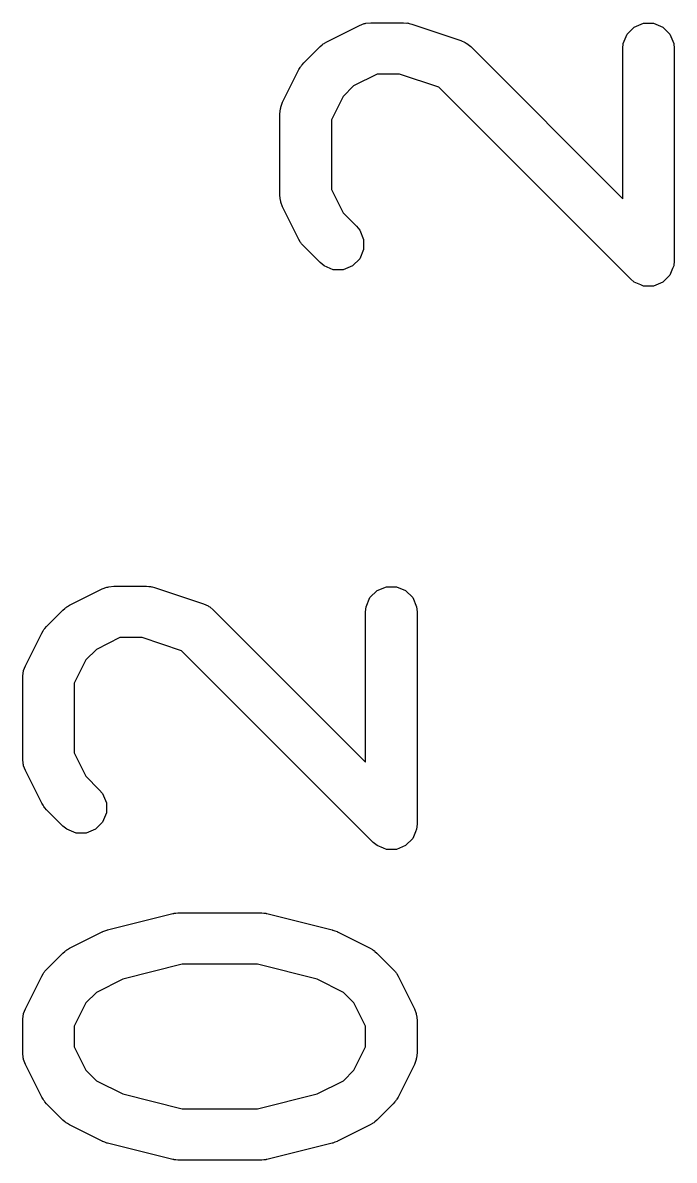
# Model space of a CAD drawing. Header units: millimetres. Extents: x 129 to 276, y -185 to -58.
# Drawn here: x 176.73 to 178.63, y -75.385 to -72.068 of the extents above; entities that cross this region are included whole.
import ezdxf

# ---------------------------------------------------------------- set-up
doc = ezdxf.new("R2010")
doc.units = ezdxf.units.MM
doc.layers.add('F.Fab', color=9, linetype='CONTINUOUS', true_color=0xafafaf)

msp = doc.modelspace()

# ---------------------------------------------------------------- linework, layer by layer
at = {"layer": 'F.Fab', "linetype": 'CONTINUOUS'}
for p, q in [((177.711754, -72.075775), (177.725485, -72.07052)), ((177.725485, -72.07052), (177.728174, -72.070328)), ((177.728174, -72.070328), (177.730663, -72.069298)), ((177.730663, -72.069298), (177.745295, -72.067857)), ((177.745295, -72.067857), (177.840533, -72.067857)), ((177.840533, -72.067857), (177.847938, -72.068586)), ((177.847938, -72.068586), (177.849913, -72.068446)), ((177.849913, -72.068446), (177.85251, -72.069036)), ((177.85251, -72.069036), (177.855165, -72.069298)), ((177.855165, -72.069298), (177.856996, -72.070056)), ((177.856996, -72.070056), (177.86425, -72.071706)), ((178.513151, -72.080497), (178.540187, -72.069298)), ((178.540187, -72.069298), (178.569451, -72.069298)), ((178.569451, -72.069298), (178.596487, -72.080497)), ((177.616516, -72.123394), (177.711754, -72.075775)), ((177.86425, -72.071706), (178.007107, -72.119325)), ((178.48126, -72.128225), (178.492459, -72.101189)), ((178.492459, -72.101189), (178.513151, -72.080497)), ((178.596487, -72.080497), (178.617179, -72.101189)), ((178.617179, -72.101189), (178.628378, -72.128225)), ((177.549405, -72.185062), (177.597024, -72.137443)), ((177.597024, -72.137443), (177.602773, -72.132724)), ((177.602773, -72.132724), (177.604073, -72.131226)), ((177.604073, -72.131226), (177.606332, -72.129804)), ((177.606332, -72.129804), (177.608389, -72.128116)), ((177.608389, -72.128116), (177.610216, -72.127358)), ((177.610216, -72.127358), (177.616516, -72.123394)), ((178.007107, -72.119325), (178.020532, -72.125319)), ((178.020532, -72.125319), (178.022567, -72.127084)), ((178.022567, -72.127084), (178.025058, -72.128116)), ((178.025058, -72.128116), (178.036423, -72.137443)), ((178.036423, -72.137443), (178.479819, -72.580838)), ((178.479819, -72.142857), (178.48126, -72.128225)), ((178.628378, -72.128225), (178.629819, -72.142857)), ((178.479819, -72.580838), (178.479819, -72.142857)), ((178.629819, -72.142857), (178.629819, -72.761904)), ((177.535356, -72.204554), (177.53932, -72.198254)), ((177.53932, -72.198254), (177.540078, -72.196427)), ((177.540078, -72.196427), (177.541766, -72.19437)), ((177.541766, -72.19437), (177.543188, -72.192111)), ((177.543188, -72.192111), (177.544686, -72.190811)), ((177.544686, -72.190811), (177.549405, -72.185062)), ((177.487737, -72.299792), (177.535356, -72.204554)), ((177.763, -72.217857), (177.694484, -72.252115)), ((177.828363, -72.217857), (177.763, -72.217857)), ((177.942876, -72.256028), (177.828363, -72.217857)), ((177.694484, -72.252115), (177.664077, -72.282522)), ((178.501786, -72.814937), (177.942876, -72.256028)), ((177.482482, -72.313524), (177.487737, -72.299792)), ((177.664077, -72.282522), (177.629819, -72.351038)), ((177.479819, -72.333333), (177.48126, -72.318701)), ((177.479819, -72.571428), (177.479819, -72.333333)), ((177.48126, -72.318701), (177.482291, -72.316211)), ((177.482291, -72.316211), (177.482482, -72.313524)), ((177.629819, -72.351038), (177.629819, -72.553723)), ((177.629819, -72.553723), (177.664077, -72.622239)), ((177.48126, -72.58606), (177.479819, -72.571428)), ((177.482291, -72.588549), (177.48126, -72.58606)), ((177.482482, -72.591237), (177.482291, -72.588549)), ((177.487737, -72.604969), (177.482482, -72.591237)), ((177.535356, -72.700207), (177.487737, -72.604969)), ((177.664077, -72.622239), (177.70309, -72.661252)), ((177.70309, -72.661252), (177.712417, -72.672617)), ((177.53932, -72.706506), (177.535356, -72.700207)), ((177.712417, -72.672617), (177.723616, -72.699653)), ((177.723616, -72.699653), (177.723616, -72.728916)), ((177.540078, -72.708334), (177.53932, -72.706506)), ((177.541766, -72.71039), (177.540078, -72.708334)), ((177.543188, -72.71265), (177.541766, -72.71039)), ((177.544686, -72.713949), (177.543188, -72.71265)), ((177.549405, -72.719699), (177.544686, -72.713949)), ((177.597024, -72.767318), (177.549405, -72.719699)), ((177.723616, -72.728916), (177.712417, -72.755952)), ((177.608389, -72.776645), (177.597024, -72.767318)), ((177.712417, -72.755952), (177.691724, -72.776645)), ((178.629819, -72.761904), (178.628378, -72.776536)), ((177.635425, -72.787844), (177.608389, -72.776645)), ((177.664688, -72.787844), (177.635425, -72.787844)), ((177.691724, -72.776645), (177.664688, -72.787844)), ((178.625098, -72.784454), (178.61718, -72.803572)), ((178.628378, -72.776536), (178.625098, -72.784454)), ((178.513151, -72.824265), (178.501786, -72.814937)), ((178.532268, -72.832183), (178.513151, -72.824265)), ((178.540187, -72.835463), (178.532268, -72.832183)), ((178.596487, -72.824264), (178.569451, -72.835463)), ((178.61718, -72.803572), (178.596487, -72.824264)), ((178.540188, -72.835463), (178.540187, -72.835463)), ((178.569451, -72.835463), (178.540188, -72.835463)), ((176.866516, -73.766251), (176.961754, -73.718632)), ((176.961754, -73.718632), (176.975485, -73.713377)), ((176.975485, -73.713377), (176.978174, -73.713185)), ((176.978174, -73.713185), (176.980663, -73.712155)), ((176.980663, -73.712155), (176.995295, -73.710714)), ((176.995295, -73.710714), (177.090533, -73.710714)), ((177.090533, -73.710714), (177.097938, -73.711443)), ((177.097938, -73.711443), (177.099913, -73.711303)), ((177.099913, -73.711303), (177.10251, -73.711893)), ((177.10251, -73.711893), (177.105165, -73.712155)), ((177.105165, -73.712155), (177.106996, -73.712913)), ((177.106996, -73.712913), (177.11425, -73.714563)), ((177.11425, -73.714563), (177.257107, -73.762182)), ((177.742459, -73.744046), (177.763151, -73.723354)), ((177.763151, -73.723354), (177.790187, -73.712155)), ((177.790187, -73.712155), (177.819451, -73.712155)), ((177.819451, -73.712155), (177.846487, -73.723354)), ((177.846487, -73.723354), (177.867179, -73.744046)), ((177.257107, -73.762182), (177.270532, -73.768176)), ((177.73126, -73.771082), (177.742459, -73.744046)), ((177.867179, -73.744046), (177.878378, -73.771082)), ((176.799405, -73.827919), (176.847024, -73.7803)), ((176.847024, -73.7803), (176.852773, -73.775581)), ((176.852773, -73.775581), (176.854073, -73.774083)), ((176.854073, -73.774083), (176.856332, -73.772661)), ((176.856332, -73.772661), (176.858389, -73.770973)), ((176.858389, -73.770973), (176.860216, -73.770215)), ((176.860216, -73.770215), (176.866516, -73.766251)), ((177.270532, -73.768176), (177.272567, -73.769941)), ((177.272567, -73.769941), (177.275058, -73.770973)), ((177.275058, -73.770973), (177.286423, -73.7803)), ((177.286423, -73.7803), (177.729819, -74.223695)), ((177.729819, -73.785714), (177.73126, -73.771082)), ((177.729819, -74.223695), (177.729819, -73.785714)), ((177.878378, -73.771082), (177.879819, -73.785714)), ((177.879819, -73.785714), (177.879819, -74.404761)), ((176.794686, -73.833668), (176.799405, -73.827919)), ((176.737737, -73.942649), (176.785356, -73.847411)), ((176.785356, -73.847411), (176.78932, -73.841111)), ((176.78932, -73.841111), (176.790078, -73.839284)), ((176.790078, -73.839284), (176.791766, -73.837227)), ((176.791766, -73.837227), (176.793188, -73.834968)), ((176.793188, -73.834968), (176.794686, -73.833668)), ((177.013, -73.860714), (176.944484, -73.894972)), ((177.078363, -73.860714), (177.013, -73.860714)), ((177.192876, -73.898885), (177.078363, -73.860714)), ((176.944484, -73.894972), (176.914077, -73.925379)), ((176.914077, -73.925379), (176.879819, -73.993895)), ((177.751786, -74.457794), (177.192876, -73.898885)), ((176.729819, -73.97619), (176.73126, -73.961558)), ((176.73126, -73.961558), (176.732291, -73.959068)), ((176.732291, -73.959068), (176.732482, -73.956381)), ((176.732482, -73.956381), (176.737737, -73.942649)), ((176.729819, -74.214285), (176.729819, -73.97619)), ((176.879819, -73.993895), (176.879819, -74.19658)), ((176.73126, -74.228917), (176.729819, -74.214285)), ((176.879819, -74.19658), (176.914077, -74.265096)), ((176.732291, -74.231406), (176.73126, -74.228917)), ((176.732482, -74.234094), (176.732291, -74.231406)), ((176.737737, -74.247826), (176.732482, -74.234094)), ((176.785356, -74.343064), (176.737737, -74.247826)), ((176.914077, -74.265096), (176.95309, -74.304109)), ((176.95309, -74.304109), (176.962417, -74.315474)), ((176.962417, -74.315474), (176.973616, -74.34251)), ((176.78932, -74.349363), (176.785356, -74.343064)), ((176.790078, -74.351191), (176.78932, -74.349363)), ((176.791766, -74.353247), (176.790078, -74.351191)), ((176.793188, -74.355507), (176.791766, -74.353247)), ((176.794686, -74.356806), (176.793188, -74.355507)), ((176.799405, -74.362556), (176.794686, -74.356806)), ((176.973616, -74.34251), (176.973616, -74.371773)), ((176.847024, -74.410175), (176.799405, -74.362556)), ((176.973616, -74.371773), (176.962417, -74.398809)), ((176.858389, -74.419502), (176.847024, -74.410175)), ((176.885425, -74.430701), (176.858389, -74.419502)), ((176.941724, -74.419502), (176.914688, -74.430701)), ((176.962417, -74.398809), (176.941724, -74.419502)), ((177.878378, -74.419393), (177.875098, -74.427311)), ((177.879819, -74.404761), (177.878378, -74.419393)), ((176.914688, -74.430701), (176.885425, -74.430701)), ((177.763151, -74.467122), (177.751786, -74.457794)), ((177.86718, -74.446429), (177.846487, -74.467121)), ((177.875098, -74.427311), (177.86718, -74.446429)), ((177.782268, -74.47504), (177.763151, -74.467122)), ((177.790187, -74.47832), (177.782268, -74.47504)), ((177.790188, -74.47832), (177.790187, -74.47832)), ((177.819451, -74.47832), (177.790188, -74.47832)), ((177.846487, -74.467121), (177.819451, -74.47832)), ((176.977105, -74.712953), (177.167581, -74.665334)), ((177.167581, -74.665334), (177.170117, -74.664958)), ((177.170117, -74.664958), (177.171139, -74.664536)), ((177.171139, -74.664536), (177.176651, -74.663993)), ((177.176651, -74.663993), (177.182125, -74.663184)), ((177.182125, -74.663184), (177.183217, -74.663346)), ((177.183217, -74.663346), (177.185771, -74.663095)), ((177.185771, -74.663095), (177.423866, -74.663095)), ((177.423866, -74.663095), (177.426419, -74.663346)), ((177.426419, -74.663346), (177.427512, -74.663184)), ((177.427512, -74.663184), (177.432985, -74.663993)), ((177.432985, -74.663993), (177.438498, -74.664536)), ((177.438498, -74.664536), (177.439519, -74.664958)), ((177.439519, -74.664958), (177.442056, -74.665334)), ((177.442056, -74.665334), (177.632532, -74.712953)), ((176.866516, -74.766251), (176.961754, -74.718632)), ((176.961754, -74.718632), (176.962823, -74.718222)), ((176.962823, -74.718222), (176.963259, -74.7179)), ((176.963259, -74.7179), (176.969395, -74.715707)), ((176.969395, -74.715707), (176.975485, -74.713377)), ((176.975485, -74.713377), (176.976025, -74.713338)), ((176.976025, -74.713338), (176.977105, -74.712953)), ((177.632532, -74.712953), (177.633611, -74.713338)), ((177.633611, -74.713338), (177.634151, -74.713377)), ((177.634151, -74.713377), (177.640232, -74.715704)), ((177.640232, -74.715704), (177.646378, -74.7179)), ((177.646378, -74.7179), (177.646813, -74.718222)), ((177.646813, -74.718222), (177.647883, -74.718632)), ((177.647883, -74.718632), (177.743121, -74.766251)), ((176.799405, -74.827919), (176.847024, -74.7803)), ((176.847024, -74.7803), (176.852773, -74.775581)), ((176.852773, -74.775581), (176.854073, -74.774083)), ((176.854073, -74.774083), (176.856332, -74.772661)), ((176.856332, -74.772661), (176.858389, -74.770973)), ((176.858389, -74.770973), (176.860216, -74.770215)), ((176.860216, -74.770215), (176.866516, -74.766251)), ((177.743121, -74.766251), (177.749417, -74.770214)), ((177.749417, -74.770214), (177.751247, -74.770972)), ((177.751247, -74.770972), (177.753305, -74.772661)), ((177.753305, -74.772661), (177.755564, -74.774083)), ((177.755564, -74.774083), (177.756863, -74.775581)), ((177.756863, -74.775581), (177.762612, -74.780299)), ((177.762612, -74.780299), (177.810232, -74.827918)), ((177.195005, -74.813095), (177.021471, -74.856478)), ((177.414632, -74.813095), (177.195005, -74.813095)), ((177.588166, -74.856478), (177.414632, -74.813095)), ((176.737737, -74.942649), (176.785356, -74.847411)), ((176.785356, -74.847411), (176.78932, -74.841111)), ((176.78932, -74.841111), (176.790078, -74.839284)), ((176.790078, -74.839284), (176.791766, -74.837227)), ((176.791766, -74.837227), (176.793188, -74.834968)), ((176.793188, -74.834968), (176.794686, -74.833668)), ((176.794686, -74.833668), (176.799405, -74.827919)), ((177.021471, -74.856478), (176.944484, -74.894972)), ((177.665153, -74.894972), (177.588166, -74.856478)), ((177.810232, -74.827918), (177.81495, -74.833667)), ((177.81495, -74.833667), (177.81645, -74.834968)), ((177.81645, -74.834968), (177.817872, -74.837227)), ((177.817872, -74.837227), (177.81956, -74.839284)), ((177.81956, -74.839284), (177.820317, -74.841111)), ((177.820317, -74.841111), (177.824282, -74.847411)), ((177.824282, -74.847411), (177.871901, -74.942649)), ((176.944484, -74.894972), (176.914077, -74.925379)), ((177.695561, -74.925379), (177.665153, -74.894972)), ((176.732291, -74.959068), (176.732482, -74.956381)), ((176.732482, -74.956381), (176.737737, -74.942649)), ((176.914077, -74.925379), (176.879819, -74.993895)), ((177.729819, -74.993895), (177.695561, -74.925379)), ((177.871901, -74.942649), (177.877156, -74.95638)), ((177.877156, -74.95638), (177.877347, -74.959069)), ((176.729819, -74.97619), (176.73126, -74.961558)), ((176.729819, -75.071428), (176.729819, -74.97619)), ((176.73126, -74.961558), (176.732291, -74.959068)), ((177.877347, -74.959069), (177.878378, -74.961558)), ((177.878378, -74.961558), (177.879819, -74.97619)), ((177.879819, -74.97619), (177.879819, -75.071428)), ((176.879819, -74.993895), (176.879819, -75.053723)), ((177.729819, -75.053723), (177.729819, -74.993895)), ((176.879819, -75.053723), (176.914077, -75.122239)), ((177.695561, -75.122238), (177.729819, -75.053723)), ((176.73126, -75.08606), (176.729819, -75.071428)), ((176.732291, -75.088549), (176.73126, -75.08606)), ((176.732482, -75.091237), (176.732291, -75.088549)), ((177.877347, -75.088548), (177.877156, -75.091238)), ((177.878378, -75.08606), (177.877347, -75.088548)), ((177.879819, -75.071428), (177.878378, -75.08606)), ((176.737737, -75.104969), (176.732482, -75.091237)), ((176.785356, -75.200207), (176.737737, -75.104969)), ((176.914077, -75.122239), (176.944484, -75.152646)), ((177.665153, -75.152645), (177.695561, -75.122238)), ((177.871901, -75.104969), (177.824282, -75.200207)), ((177.877156, -75.091238), (177.871901, -75.104969)), ((176.944484, -75.152646), (177.021471, -75.191139)), ((177.588166, -75.191139), (177.665153, -75.152645)), ((176.78932, -75.206506), (176.785356, -75.200207)), ((176.790078, -75.208334), (176.78932, -75.206506)), ((176.791766, -75.21039), (176.790078, -75.208334)), ((176.793188, -75.21265), (176.791766, -75.21039)), ((176.794686, -75.213949), (176.793188, -75.21265)), ((176.799405, -75.219699), (176.794686, -75.213949)), ((176.847024, -75.267318), (176.799405, -75.219699)), ((177.021471, -75.191139), (177.195005, -75.234523)), ((177.414632, -75.234523), (177.588166, -75.191139)), ((177.810232, -75.2197), (177.762612, -75.267319)), ((177.81495, -75.21395), (177.810232, -75.2197)), ((177.81645, -75.21265), (177.81495, -75.21395)), ((177.817872, -75.21039), (177.81645, -75.21265)), ((177.81956, -75.208334), (177.817872, -75.21039)), ((177.820317, -75.206506), (177.81956, -75.208334)), ((177.824282, -75.200207), (177.820317, -75.206506)), ((177.195005, -75.234523), (177.414632, -75.234523)), ((176.852773, -75.272036), (176.847024, -75.267318)), ((176.854073, -75.273535), (176.852773, -75.272036)), ((176.856332, -75.274956), (176.854073, -75.273535)), ((176.858389, -75.276645), (176.856332, -75.274956)), ((176.860216, -75.277402), (176.858389, -75.276645)), ((176.866516, -75.281367), (176.860216, -75.277402)), ((176.961754, -75.328986), (176.866516, -75.281367)), ((177.743121, -75.281367), (177.647883, -75.328986)), ((177.749417, -75.277403), (177.743121, -75.281367)), ((177.751247, -75.276646), (177.749417, -75.277403)), ((177.753305, -75.274956), (177.751247, -75.276646)), ((177.755564, -75.273535), (177.753305, -75.274956)), ((177.756863, -75.272036), (177.755564, -75.273535)), ((177.762612, -75.267319), (177.756863, -75.272036)), ((176.962823, -75.329395), (176.961754, -75.328986)), ((176.963259, -75.329718), (176.962823, -75.329395)), ((176.969395, -75.33191), (176.963259, -75.329718)), ((176.975485, -75.334241), (176.969395, -75.33191)), ((176.976025, -75.334279), (176.975485, -75.334241)), ((176.977105, -75.334665), (176.976025, -75.334279)), ((177.167581, -75.382284), (176.977105, -75.334665)), ((177.632532, -75.334665), (177.442056, -75.382284)), ((177.633611, -75.334279), (177.632532, -75.334665)), ((177.634151, -75.334241), (177.633611, -75.334279)), ((177.640232, -75.331913), (177.634151, -75.334241)), ((177.646378, -75.329718), (177.640232, -75.331913)), ((177.646813, -75.329395), (177.646378, -75.329718)), ((177.647883, -75.328986), (177.646813, -75.329395)), ((177.170117, -75.382659), (177.167581, -75.382284)), ((177.171139, -75.383082), (177.170117, -75.382659)), ((177.176651, -75.383624), (177.171139, -75.383082)), ((177.182125, -75.384434), (177.176651, -75.383624)), ((177.183217, -75.384271), (177.182125, -75.384434)), ((177.185771, -75.384523), (177.183217, -75.384271)), ((177.423866, -75.384523), (177.185771, -75.384523)), ((177.426419, -75.384271), (177.423866, -75.384523)), ((177.427512, -75.384434), (177.426419, -75.384271)), ((177.432985, -75.383624), (177.427512, -75.384434)), ((177.438498, -75.383082), (177.432985, -75.383624)), ((177.439519, -75.382659), (177.438498, -75.383082)), ((177.442056, -75.382284), (177.439519, -75.382659))]:
    msp.add_line(p, q, dxfattribs=at)

doc.saveas('drawing.dxf')
